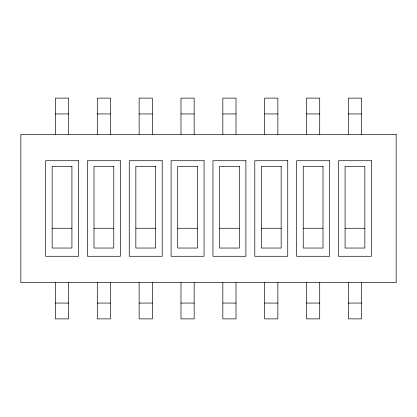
<?xml version="1.0" encoding="UTF-8"?>
<svg xmlns="http://www.w3.org/2000/svg" width="417" height="417" viewBox="0 0 417 417"><rect width="100%" height="100%" fill="white"/><g stroke="black" fill="none" stroke-linecap="round" stroke-linejoin="round"><path stroke-width="0.63" d="M364.849 228.271L364.849 166.326L345.078 166.326L345.078 248.042L364.849 248.042L364.849 228.271L345.078 228.271M55.445 113.935L68.628 113.935M97.291 113.935L110.474 113.935M139.142 113.935L152.32 113.935M180.988 113.935L194.166 113.935M222.834 113.935L236.012 113.935M264.68 113.935L277.858 113.935M306.526 113.935L319.709 113.935M348.372 113.935L361.555 113.935M52.151 228.271L71.922 228.271M93.997 228.271L113.768 228.271M135.843 228.271L155.614 228.271M177.694 228.271L197.46 228.271M219.54 228.271L239.306 228.271M261.386 228.271L281.157 228.271M303.232 228.271L323.003 228.271M55.445 303.065L68.628 303.065M97.291 303.065L110.474 303.065M139.142 303.065L152.32 303.065M180.988 303.065L194.166 303.065M222.834 303.065L236.012 303.065M264.68 303.065L277.858 303.065M306.526 303.065L319.709 303.065M348.372 303.065L361.555 303.065M361.555 134.363L361.555 98.12L348.372 98.12L348.372 134.363M361.555 282.637L361.555 318.88L348.372 318.88L348.372 282.637M319.709 134.363L319.709 98.12L306.526 98.12L306.526 134.363M319.709 282.637L319.709 318.88L306.526 318.88L306.526 282.637M277.858 134.363L277.858 98.12L264.68 98.12L264.68 134.363M277.858 282.637L277.858 318.88L264.68 318.88L264.68 282.637M236.012 134.363L236.012 98.12L222.834 98.12L222.834 134.363M236.012 282.637L236.012 318.88L222.834 318.88L222.834 282.637M194.166 134.363L194.166 98.12L180.988 98.12L180.988 134.363M194.166 282.637L194.166 318.88L180.988 318.88L180.988 282.637M152.32 134.363L152.32 98.12L139.142 98.12L139.142 134.363M152.32 282.637L152.32 318.88L139.142 318.88L139.142 282.637M110.474 134.363L110.474 98.12L97.291 98.12L97.291 134.363M110.474 282.637L110.474 318.88L97.291 318.88L97.291 282.637M68.628 134.363L68.628 98.12L55.445 98.12L55.445 134.363M68.628 282.637L68.628 318.88L55.445 318.88L55.445 282.637M396.15 134.363L20.85 134.363L20.85 282.637L396.15 282.637L396.15 134.363M78.511 160.722L45.562 160.722L45.562 256.278L78.511 256.278L78.511 160.722M120.357 160.722L87.408 160.722L87.408 256.278L120.357 256.278L120.357 160.722M162.208 160.722L129.254 160.722L129.254 256.278L162.208 256.278L162.208 160.722M204.054 160.722L171.1 160.722L171.1 256.278L204.054 256.278L204.054 160.722M245.9 160.722L212.946 160.722L212.946 256.278L245.9 256.278L245.9 160.722M287.746 160.722L254.792 160.722L254.792 256.278L287.746 256.278L287.746 160.722M329.592 160.722L296.643 160.722L296.643 256.278L329.592 256.278L329.592 160.722M371.438 160.722L338.489 160.722L338.489 256.278L371.438 256.278L371.438 160.722M71.922 166.326L52.151 166.326L52.151 248.042L71.922 248.042L71.922 166.326M113.768 166.326L93.997 166.326L93.997 248.042L113.768 248.042L113.768 166.326M155.614 166.326L135.843 166.326L135.843 248.042L155.614 248.042L155.614 166.326M197.46 166.326L177.694 166.326L177.694 248.042L197.46 248.042L197.46 166.326M239.306 166.326L219.54 166.326L219.54 248.042L239.306 248.042L239.306 166.326M281.157 166.326L261.386 166.326L261.386 248.042L281.157 248.042L281.157 166.326M323.003 166.326L303.232 166.326L303.232 248.042L323.003 248.042L323.003 166.326"/></g></svg>
